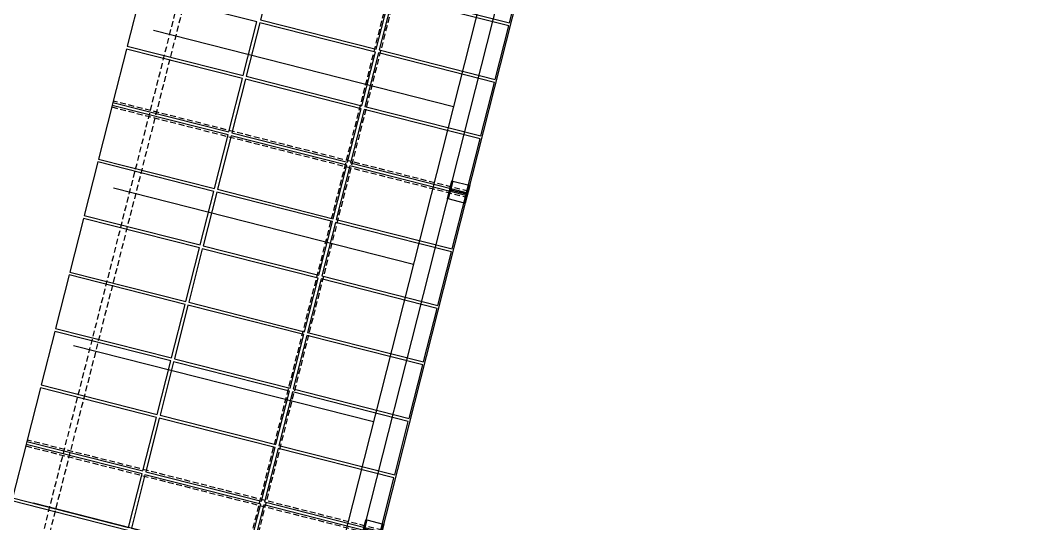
# Model space of a CAD drawing. Header units: inches. Extents: x 6322 to 85903, y -36042 to 7673.
# Drawn here: x 77733 to 78397, y 468 to 796 of the extents above; entities that cross this region are included whole.
import ezdxf

# ---------------------------------------------------------------- set-up
doc = ezdxf.new("R2010")
doc.units = ezdxf.units.IN
doc.header["$LTSCALE"] = 10
doc.linetypes.add('Amconstr', pattern=[9999, 9999, 0])
doc.linetypes.add('HIDDEN2', pattern=[0.1875, 0.125, -0.0625])
for name, color, linetype in [('ADSK_ASSOC_ENTITY_BACKUPS', 7, 'Continuous'), ('afaq', 6, 'Continuous'), ('PARK LINE', 2, 'Continuous'), ('SHADE COL', 7, 'Continuous'), ('SHADE I SEC BEAM', 11, 'HIDDEN2'), ('SOLAR PANEL', 10, 'Continuous'), ('WALL', 4, 'Continuous')]:
    doc.layers.add(name, color=color, linetype=linetype)

# ---------------------------------------------------------------- blocks, each defined once
blk = doc.blocks.new('A$C66fa2cac')
at = {"layer": 'SHADE COL', "color": 1, "linetype": 'Amconstr', "lineweight": 25}
for p, q in [((-5.5, 6), (5.5, 6)), ((-0.25, 0.25), (0.25, -0.25)), ((0.25, 0.25), (-0.25, -0.25)), ((5.5, -6), (-5.5, -6))]:
    blk.add_line(p, q, dxfattribs=at)
at = {"layer": 'SHADE COL', "linetype": 'Amconstr', "lineweight": 25}
blk.add_lwpolyline([(-6, -6), (-6, 6), (-5.5, 6), (-5.5, 0.75, 0.414214), (-5, 0.25), (5, 0.25, 0.414214), (5.5, 0.75), (5.5, 6), (6, 6), (6, -6), (5.5, -6), (5.5, -0.75, 0.414214), (5, -0.25), (-5, -0.25, 0.414214), (-5.5, -0.75), (-5.5, -6), (-6, -6)], format="xyb", dxfattribs=at)
blk = doc.blocks.new('*U76')
at = {"layer": 'SHADE COL', "linetype": 'Amconstr', "lineweight": 25, "xscale": -1, "rotation": 345.7461911167138}
blk.add_blockref('A$C66fa2cac', (-5.82, 1.48), dxfattribs=at)
blk = doc.blocks.new('*U105')
at = {"layer": 'SHADE COL', "color": 0, "linetype": 'ByBlock', "lineweight": -2}
for p in [(-56.14, -220.98), (-112.28, -441.96)]:
    blk.add_blockref('*U76', p, dxfattribs=at)
blk = doc.blocks.new('*U171')
at = {"layer": 'SOLAR PANEL'}
blk.add_lwpolyline([(-39, 18), (-39, -18), (39, -18), (39, 18)], close=True, dxfattribs=at)
blk = doc.blocks.new('*U172')
at = {"layer": 'SOLAR PANEL', "color": 0, "linetype": 'ByBlock', "lineweight": -2}
for p in [(160, 608), (80, 570), (160, 570), (0, 532), (80, 532), (160, 532), (0, 494), (80, 494), (160, 494), (0, 456), (80, 456), (160, 456), (0, 418), (80, 418), (160, 418), (0, 380), (80, 380), (160, 380), (0, 342), (80, 342), (160, 342), (0, 304), (80, 304), (160, 304), (0, 266), (80, 266), (160, 266), (0, 228), (80, 228), (160, 228), (0, 190)]:
    blk.add_blockref('*U171', p, dxfattribs=at)
blk = doc.blocks.new('*U79')
at = {"layer": 'SOLAR PANEL', "xscale": -1, "rotation": 165.7461911174656}
blk.add_blockref('*U172', (-184.49, 86.07), dxfattribs=at)
blk = doc.blocks.new('*U104')
at = {"layer": 'ADSK_ASSOC_ENTITY_BACKUPS', "linetype": 'Amconstr', "lineweight": 25}
blk.add_blockref('*U79', (0, 0), dxfattribs=at)
at = {"layer": 'SOLAR PANEL', "color": 0, "linetype": 'ByBlock', "lineweight": -2}
blk.add_blockref('*U79', (0, 0), dxfattribs=at)
blk = doc.blocks.new('*U77')
at = {"layer": 'SHADE I SEC BEAM', "ltscale": 3}
blk.add_lwpolyline([(-0.49, -1.94), (-232.13, 56.91), (-231.15, 60.78), (0.49, 1.94)], close=True, dxfattribs=at)
blk = doc.blocks.new('*U78')
at = {"layer": 'SHADE I SEC BEAM', "color": 0, "linetype": 'ByBlock', "lineweight": -2}
for p in [(-56.14, -220.98), (-112.28, -441.96)]:
    blk.add_blockref('*U77', p, dxfattribs=at)
blk = doc.blocks.new('*U156')
at = {"layer": 'PARK LINE', "linetype": 'Amconstr', "lineweight": 25}
blk.add_line((-22.29, 5.66), (-218.07, 55.4), dxfattribs=at)
blk = doc.blocks.new('*U157')
at = {"layer": 'PARK LINE', "color": 0, "linetype": 'ByBlock', "lineweight": -2}
for p in [(-52.2, -205.47), (-78.3, -308.21), (-104.4, -410.95), (-130.5, -513.68)]:
    blk.add_blockref('*U156', p, dxfattribs=at)
blk = doc.blocks.new('*U143')
at = {"layer": 'SHADE I SEC BEAM', "ltscale": 3}
blk.add_lwpolyline([(-119.45, -478.32), (-123.32, -477.33), (119.45, 478.32), (123.32, 477.33)], close=True, dxfattribs=at)
blk = doc.blocks.new('*U144')
at = {"layer": 'WALL', "color": 0, "linetype": 'ByBlock', "lineweight": -2}
for p in [(0, 0), (127.94, -32.5)]:
    blk.add_blockref('*U143', p, dxfattribs=at)

msp = doc.modelspace()

# ---------------------------------------------------------------- linework, layer by layer
at = {"layer": 'afaq', "lineweight": -3}
for p, q in [((78120.87071, 1153.34289), (77884.50169, 222.89693)), ((78131.53207, 1150.6345), (77895.16305, 220.18854))]:
    msp.add_line(p, q, dxfattribs=at)
msp.add_lwpolyline([(77643.8331, -817.88721), (78397.00439, 2146.90572)], dxfattribs=at)

# ---------------------------------------------------------------- block references
at = {"layer": 'PARK LINE', "linetype": 'Amconstr', "lineweight": 25, "xscale": -1, "rotation": 151.4923822348115}
msp.add_blockref('*U157', (77907.53228, 220.14157), dxfattribs=at)
at = {"layer": 'SHADE COL', "linetype": 'Amconstr', "lineweight": 25, "xscale": -1, "rotation": 151.4923822349141}
msp.add_blockref('*U105', (77912.70285, 240.49507), dxfattribs=at)
at = {"layer": 'SHADE I SEC BEAM', "linetype": 'Amconstr', "lineweight": 25, "xscale": -1, "rotation": 151.4923822347902}
msp.add_blockref('*U78', (77912.70285, 240.49507), dxfattribs=at)
at = {"layer": 'SOLAR PANEL', "linetype": 'Amconstr', "lineweight": 25, "xscale": -1, "rotation": 151.4923822348075}
msp.add_blockref('*U104', (77917.38099, 258.91015), dxfattribs=at)
at = {"layer": 'WALL'}
msp.add_blockref('*U144', (77819.50465, 734.65506), dxfattribs=at)

doc.saveas('drawing.dxf')
